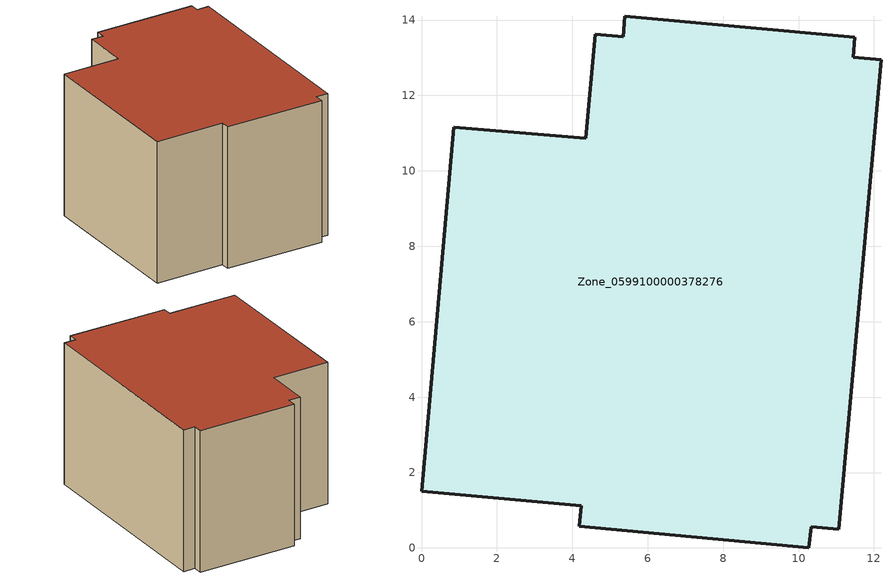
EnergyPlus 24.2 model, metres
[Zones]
Zone_0599100000378276
 floor ground (C_G): 10.33,0.56 10.27,0 4.19,0.57 4.24,1.11 0,1.5 0.85,11.16 4.36,10.86 4.61,13.63 5.35,13.56 5.4,14.11 11.49,13.54 11.45,13.01 12.19,12.95 11.07,0.49 z0
 wall outside (C_F): 11.45,13.01 11.49,13.54 5.4,14.11 5.35,13.56 4.61,13.63 4.36,10.86 0.85,11.16 0,1.5 4.24,1.11 4.19,0.57 10.27,0 10.33,0.56 11.07,0.49 12.19,12.95 11.45,13.01 z0:8.79
 roof outside (C_R): 11.07,0.49 12.19,12.95 11.45,13.01 11.49,13.54 5.4,14.11 5.35,13.56 4.61,13.63 4.36,10.86 0.85,11.16 0,1.5 4.24,1.11 4.19,0.57 10.27,0 10.33,0.56 z8.79
[BUILDING]
Pand.0599100000378276: North Axis=0; Terrain=City; Loads Convergence Tolerance Value=0.04; Temperature Convergence Tolerance Value=0.4; Solar Distribution=FullExterior; Maximum Number of Warmup Days=25; Minimum Number of Warmup Days=1
[Site:Location]
Rotterdam.The.Hague.AP_ZH_NLD Design_Conditions: Latitude=51.96; Longitude=4.45; Time Zone=1; Elevation=-4.5
[SITE:GROUNDTEMPERATURE:BUILDINGSURFACE]
18, 18, 18, 18, 18, 18, 18, 18, 18, 18, 18, 18
[MATERIAL] Thermal Absorptance=0.9; Solar Absorptance=0.7; Visible Absorptance=0.7
Name | Roughness | Thickness | Conductivity | Density | Specific Heat
G.D.1992-2005 | MediumSmooth | 0.15 | 0.06 | 540 | 1210
F.D.1992-2005 | Rough | 0.3 | 0.12 | 1920 | 840
R.D.1992-2005 | MediumRough | 0.2 | 0.08 | 1500 | 1000
[CONSTRUCTION]
C_G: G.D.1992-2005
C_F: F.D.1992-2005
C_R: R.D.1992-2005
[ZONE]
Zone_0599100000378276: Type=1; Multiplier=1; Ceiling Height=Autocalculate; Volume=Autocalculate; Floor Area=autocalculate; Part of Total Floor Area=Yes
[ZONEINFILTRATION:DESIGNFLOWRATE]
Infil_Zone_0599100000378276: Zone or ZoneList or Space or SpaceList=Zone_0599100000378276; Schedule=AlwaysOn; Design Flow Rate Calculation Method=Flow/Area; Flow Rate per Floor Area=0.0021; Constant Term Coefficient=1; Temperature Term Coefficient=0; Velocity Term Coefficient=0; Velocity Squared Term Coefficient=0
[HVACTEMPLATE:ZONE:IDEALLOADSAIRSYSTEM]
Zone_0599100000378276: Maximum Heating Supply Air Temperature=50; Minimum Cooling Supply Air Temperature=13; Maximum Heating Supply Air Humidity Ratio=0.0156; Minimum Cooling Supply Air Humidity Ratio=0.0077; Heating Limit=NoLimit; Cooling Limit=NoLimit; Dehumidification Control Type=ConstantSensibleHeatRatio; Cooling Sensible Heat Ratio=0.7; Dehumidification Setpoint=60; Humidification Control Type=None; Humidification Setpoint=30; Outdoor Air Method=None; Outdoor Air Flow Rate per Person=0.00944; Outdoor Air Flow Rate per Zone Floor Area=0; Outdoor Air Flow Rate per Zone=0; Demand Controlled Ventilation Type=None; Outdoor Air Economizer Type=NoEconomizer; Heat Recovery Type=None; Sensible Heat Recovery Effectiveness=0.7; Latent Heat Recovery Effectiveness=0.65
[ZONECONTROL:THERMOSTAT]
ThermostatControl_Zone_0599100000378276: Zone or ZoneList=Zone_0599100000378276; Control Type Schedule=DualSetpointControlType; Control 1=Thermostat_Zone_0599100000378276; Temperature Difference Between Cutout And Setpoint=0
[THERMOSTATSETPOINT:DUALSETPOINT]
Thermostat_Zone_0599100000378276: Heating Setpoint Temperature Schedule=HeatingSetpoint_Zone_0599100000378276; Cooling Setpoint Temperature Schedule=CoolingSetpoint_Zone_0599100000378276
[SCHEDULE:COMPACT]
HeatingSetpoint_Zone_0599100000378276: Through: 12/31, For: AllDays, Until: 24:00, 21
CoolingSetpoint_Zone_0599100000378276: Through: 12/31, For: AllDays, Until: 24:00, 24
DualSetpointControlType: Through: 12/31, For: AllDays, Until: 24:00, 4
AlwaysOn: Through: 12/31, For: AllDays, Until: 24:00, 1
